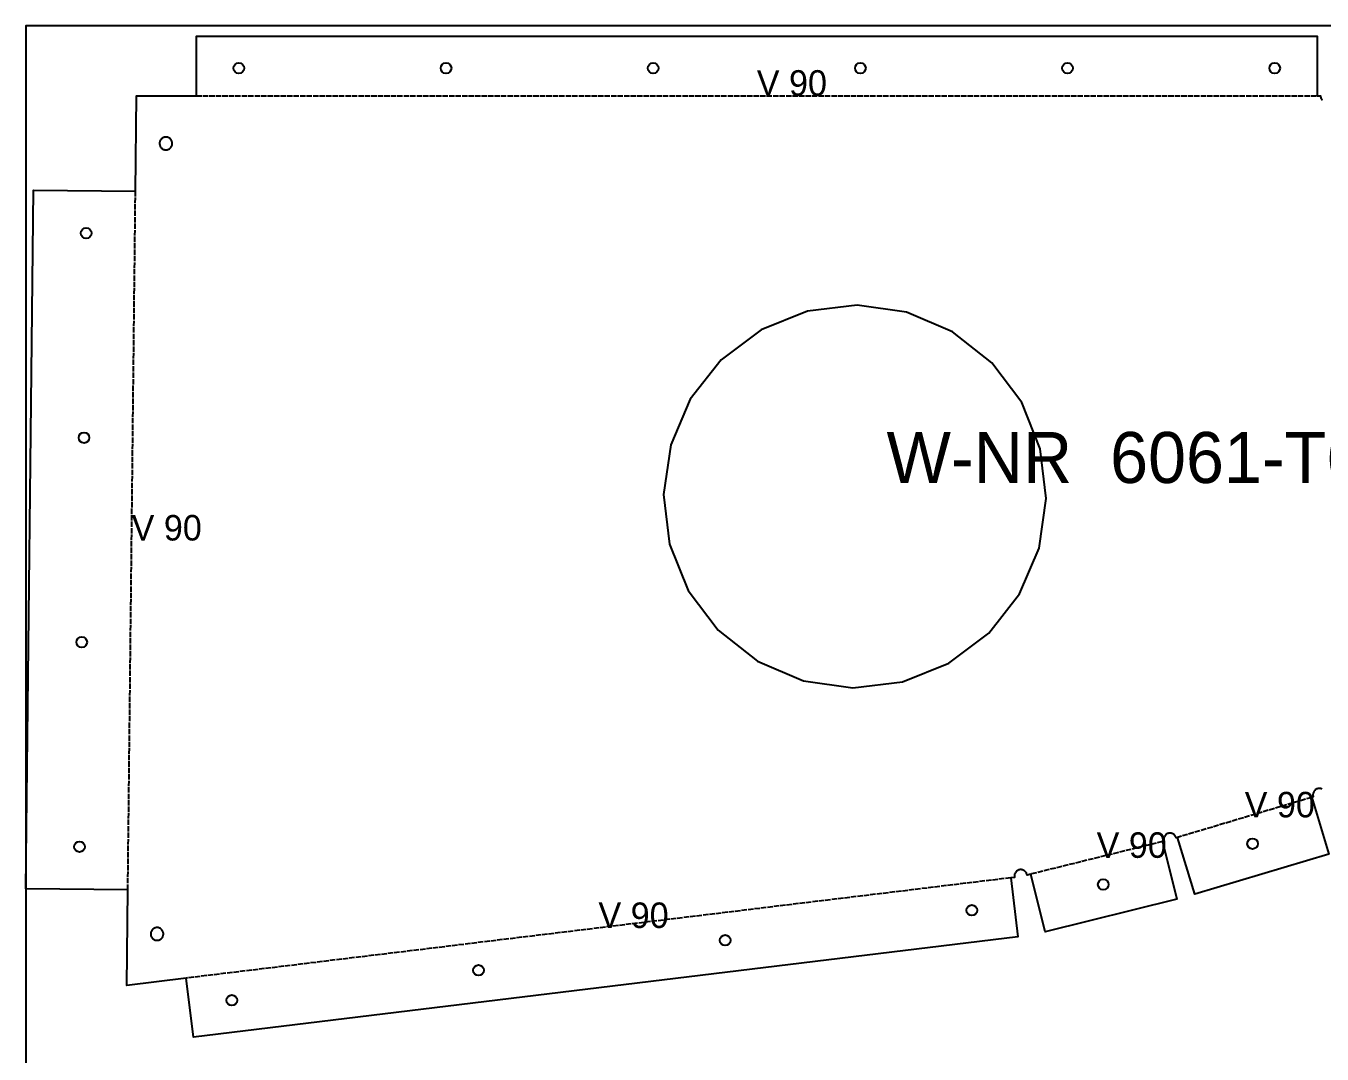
# Model space of a CAD drawing. Header units: millimetres. Extents: x 0 to 2438, y 0 to 1219.
# Drawn here: x 0 to 304.9, y 977.2 to 1219 of the extents above; entities that cross this region are included whole.
import ezdxf

# ---------------------------------------------------------------- set-up
doc = ezdxf.new("R2010")
doc.units = ezdxf.units.MM
doc.linetypes.add('DASHED', pattern=[1.524, 1.27, -0.254])
for name, color, linetype in [('CUT', 7, 'CONTINUOUS'), ('ETCH', 8, 'CONTINUOUS'), ('HOLE', 6, 'CONTINUOUS'), ('VALLEY', 1, 'DASHED')]:
    doc.layers.add(name, color=color, linetype=linetype)

msp = doc.modelspace()

# ---------------------------------------------------------------- linework, layer by layer
at = {"layer": 'CUT'}
msp.add_lwpolyline([(304.9, 1039.47), (304.77, 1039.53), (304.63, 1039.58), (304.49, 1039.61), (304.34, 1039.63), (304.19, 1039.64), (304.05, 1039.63), (303.9, 1039.61), (303.76, 1039.57), (303.62, 1039.52), (303.49, 1039.45), (303.36, 1039.37), (303.25, 1039.29), (303.14, 1039.18), (303.04, 1039.07), (302.95, 1038.95), (302.88, 1038.83), (302.82, 1038.69), (302.77, 1038.55), (302.74, 1038.41), (302.72, 1038.27), (302.71, 1038.12), (302.72, 1037.97), (302.75, 1037.83), (302.78, 1037.68), (302.79, 1037.66), (302.42, 1037.55), (306.42, 1024.17), (274.89, 1014.74), (270.89, 1028.13), (270.55, 1028.02), (270.53, 1028.09), (270.48, 1028.23), (270.41, 1028.36), (270.34, 1028.49), (270.25, 1028.61), (270.15, 1028.71), (270.04, 1028.81), (269.92, 1028.9), (269.79, 1028.97), (269.66, 1029.03), (269.52, 1029.08), (269.37, 1029.11), (269.23, 1029.13), (269.08, 1029.14), (268.93, 1029.13), (268.79, 1029.1), (268.65, 1029.07), (268.51, 1029.02), (268.38, 1028.95), (268.25, 1028.87), (268.13, 1028.78), (268.03, 1028.68), (267.93, 1028.57), (267.84, 1028.45), (267.77, 1028.33), (267.71, 1028.19), (267.66, 1028.05), (267.63, 1027.91), (267.61, 1027.76), (267.6, 1027.62), (267.61, 1027.47), (267.63, 1027.32), (267.66, 1027.23), (267.31, 1027.15), (270.67, 1013.59), (239.72, 1005.92), (236.36, 1019.49), (235.47, 1019.27), (235.46, 1019.36), (235.42, 1019.51), (235.37, 1019.64), (235.3, 1019.78), (235.22, 1019.9), (235.14, 1020.02), (235.03, 1020.13), (234.92, 1020.22), (234.8, 1020.31), (234.68, 1020.38), (234.54, 1020.44), (234.4, 1020.49), (234.26, 1020.53), (234.12, 1020.55), (233.97, 1020.55), (233.82, 1020.54), (233.68, 1020.52), (233.53, 1020.48), (233.4, 1020.43), (233.26, 1020.36), (233.14, 1020.29), (233.02, 1020.2), (232.91, 1020.1), (232.82, 1019.99), (232.73, 1019.87), (232.66, 1019.74), (232.6, 1019.61), (232.55, 1019.47), (232.51, 1019.32), (232.49, 1019.18), (232.49, 1019.03), (232.5, 1018.88), (232.52, 1018.74), (232.53, 1018.73), (231.62, 1018.62), (233.31, 1004.75), (39.39, 981.16), (37.71, 995.03), (23.72, 993.33), (23.97, 1015.81), (0, 1016.07), (1.79, 1180.38), (25.76, 1180.12), (26, 1202.59), (40.09, 1202.59), (40.09, 1216.56), (303.71, 1216.56), (303.71, 1202.59), (304.52, 1202.59), (304.51, 1202.45), (304.52, 1202.3), (304.55, 1202.16), (304.58, 1202.01), (304.64, 1201.88), (304.7, 1201.74), (304.78, 1201.62), (304.87, 1201.5)], dxfattribs=at)
for points in [[(33.52, 1189.98), (33.65, 1190.04), (33.77, 1190.12), (33.89, 1190.21), (34, 1190.31), (34.1, 1190.42), (34.18, 1190.54), (34.26, 1190.67), (34.32, 1190.8), (34.37, 1190.94), (34.4, 1191.08), (34.42, 1191.23), (34.42, 1191.38), (34.41, 1191.52), (34.39, 1191.67), (34.35, 1191.81), (34.3, 1191.95), (34.24, 1192.08), (34.16, 1192.21), (34.07, 1192.32), (33.97, 1192.43), (33.86, 1192.53), (33.74, 1192.61), (33.61, 1192.69), (33.48, 1192.75), (33.34, 1192.8), (33.2, 1192.83), (33.05, 1192.85), (32.9, 1192.86), (32.76, 1192.85), (32.61, 1192.82), (32.47, 1192.79), (32.33, 1192.73), (32.2, 1192.67), (32.07, 1192.59), (31.96, 1192.5), (31.85, 1192.4), (31.75, 1192.29), (31.67, 1192.17), (31.59, 1192.04), (31.53, 1191.91), (31.48, 1191.77), (31.45, 1191.63), (31.43, 1191.48), (31.42, 1191.33), (31.43, 1191.19), (31.46, 1191.04), (31.49, 1190.9), (31.55, 1190.76), (31.61, 1190.63), (31.69, 1190.51), (31.78, 1190.39), (31.88, 1190.28), (31.99, 1190.18), (32.11, 1190.1), (32.24, 1190.02), (32.37, 1189.96), (32.51, 1189.91), (32.65, 1189.88), (32.8, 1189.86), (32.94, 1189.86), (33.09, 1189.87), (33.24, 1189.89), (33.38, 1189.93), (33.52, 1189.98)], [(182.87, 1064.98), (194.5, 1063.32), (206.16, 1064.72), (217.06, 1069.1), (226.46, 1076.15), (233.71, 1085.39), (238.32, 1096.2), (239.98, 1107.82), (238.58, 1119.49), (234.2, 1130.39), (227.15, 1139.79), (217.91, 1147.04), (207.11, 1151.65), (195.48, 1153.31), (183.81, 1151.91), (172.91, 1147.53), (163.52, 1140.48), (156.26, 1131.24), (151.65, 1120.43), (149.99, 1108.8), (151.4, 1097.14), (155.77, 1086.24), (162.82, 1076.84), (172.06, 1069.59), (182.87, 1064.98)], [(31.29, 1003.99), (31.43, 1004.04), (31.56, 1004.11), (31.69, 1004.18), (31.81, 1004.27), (31.91, 1004.37), (32.01, 1004.48), (32.1, 1004.6), (32.17, 1004.73), (32.23, 1004.87), (32.28, 1005), (32.31, 1005.15), (32.33, 1005.29), (32.34, 1005.44), (32.33, 1005.59), (32.31, 1005.73), (32.27, 1005.88), (32.22, 1006.01), (32.15, 1006.15), (32.07, 1006.27), (31.98, 1006.39), (31.88, 1006.5), (31.77, 1006.59), (31.65, 1006.68), (31.53, 1006.75), (31.39, 1006.81), (31.25, 1006.86), (31.11, 1006.9), (30.96, 1006.91), (30.82, 1006.92), (30.67, 1006.91), (30.53, 1006.89), (30.38, 1006.85), (30.25, 1006.8), (30.11, 1006.73), (29.99, 1006.66), (29.87, 1006.57), (29.76, 1006.47), (29.67, 1006.36), (29.58, 1006.24), (29.51, 1006.11), (29.45, 1005.97), (29.4, 1005.84), (29.36, 1005.69), (29.34, 1005.55), (29.34, 1005.4), (29.35, 1005.25), (29.37, 1005.11), (29.41, 1004.96), (29.46, 1004.83), (29.53, 1004.69), (29.6, 1004.57), (29.69, 1004.45), (29.79, 1004.34), (29.9, 1004.25), (30.02, 1004.16), (30.15, 1004.09), (30.28, 1004.03), (30.42, 1003.98), (30.57, 1003.95), (30.71, 1003.93), (30.86, 1003.92), (31.01, 1003.93), (31.15, 1003.95), (31.29, 1003.99)]]:
    msp.add_lwpolyline(points, close=True, dxfattribs=at)
at = {"layer": 'ETCH'}
msp.add_lwpolyline([(0, 0), (2438, 0), (2438, 1219), (0, 1219)], close=True, dxfattribs=at)
at = {"layer": 'HOLE'}
for centre in [(50.09, 1209.06), (98.81, 1209.06), (147.54, 1209.06), (196.26, 1209.06), (244.98, 1209.06), (293.71, 1209.06), (14.18, 1170.24), (13.66, 1122.14), (13.13, 1074.04), (288.51, 1026.64), (12.61, 1025.93), (253.39, 1017.04), (222.47, 1010.98), (164.45, 1003.93), (106.44, 996.87), (48.42, 989.82)]:
    msp.add_circle(centre, 1.25, dxfattribs=at)
at = {"layer": 'VALLEY'}
for p, q in [((40.09, 1202.59), (303.71, 1202.59)), ((23.97, 1015.81), (25.76, 1180.12)), ((302.42, 1037.55), (270.89, 1028.13)), ((267.31, 1027.15), (236.36, 1019.49)), ((231.62, 1018.62), (37.71, 995.03))]:
    msp.add_line(p, q, dxfattribs=at)

# ---------------------------------------------------------------- texts
at = {"layer": 'ETCH'}
for s, height, p in [('V 90', 6, (171.9, 1202.59)), ('W-NR  6061-T6 0.020in', 12, (202.42, 1111.49)), ('V 90', 6, (24.86, 1097.96)), ('V 90', 6, (286.66, 1032.84)), ('V 90', 6, (251.83, 1023.32)), ('V 90', 6, (134.66, 1006.82))]:
    msp.add_text(s, height=height, dxfattribs=at).set_placement(p)

doc.saveas('drawing.dxf')
